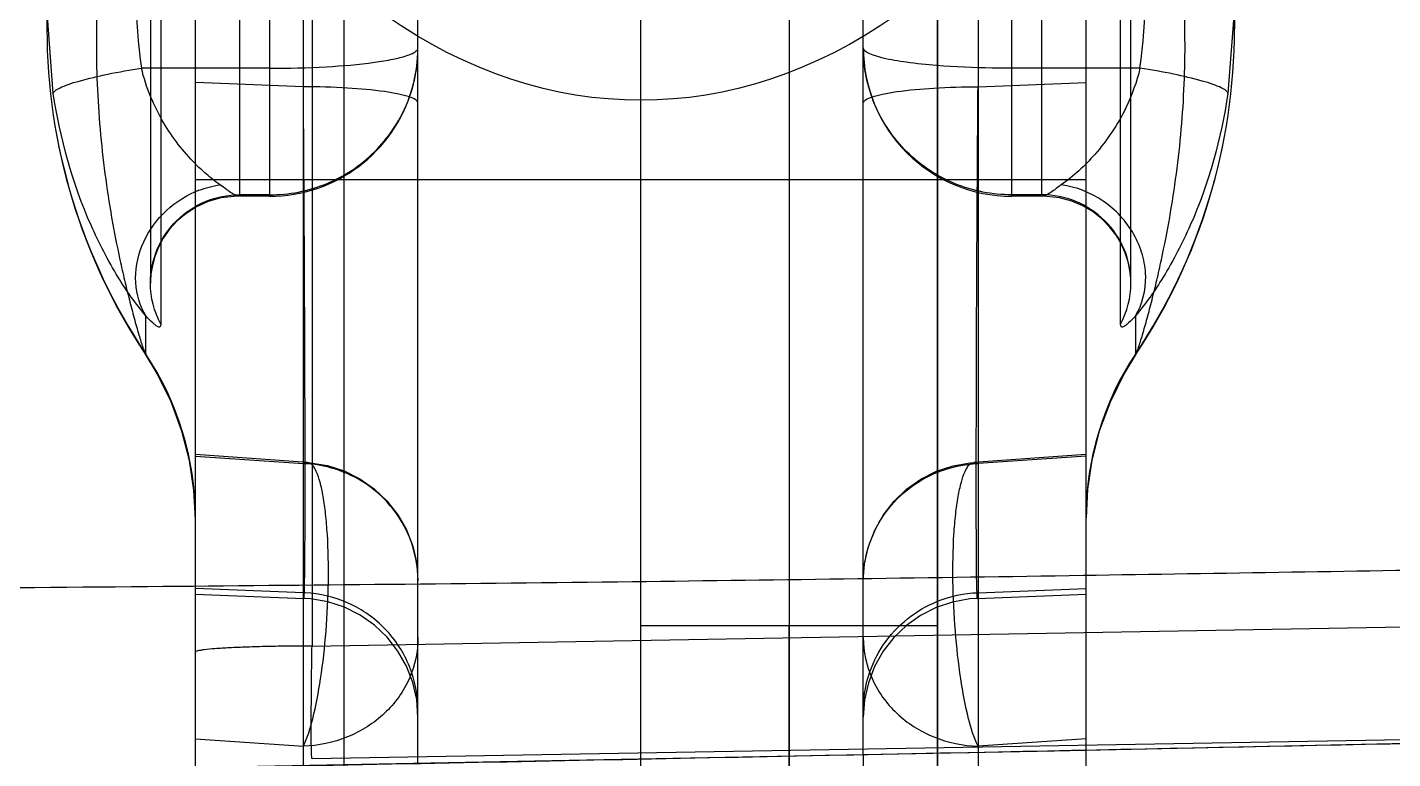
# Model space of a CAD drawing. Header units: millimetres. Extents: x 28656 to 29764, y -21384 to -20601.
# Drawn here: x 28895.568 to 28900.258, y -20854.682 to -20852.169 of the extents above; entities that cross this region are included whole.
import ezdxf

# ---------------------------------------------------------------- set-up
doc = ezdxf.new("R2010")
doc.units = ezdxf.units.MM
doc.header["$LTSCALE"] = 8
doc.layers.add('Cav-cor', color=30, linetype='Continuous')
doc.layers.add('dim', color=3, linetype='Continuous', lineweight=15)

# ---------------------------------------------------------------- blocks, each defined once
blk = doc.blocks.new('20160903.083130')
at = {"layer": 'Cav-cor', "color": 241}
for p, q in [((-0.4919, 19.723), (-0.4919, 24.5536)), ((-0.2369, 20.3292), (-0.2369, 23.4378)), ((-0.1094, 20.3161), (-0.1094, 23.0304)), ((-0.8744, 20.5544), (-0.8744, 22.7764)), ((-0.7816, 20.65), (-0.7816, 22.6751)), ((-0.6832, 20.652), (-0.6832, 22.6725)), ((-0.3007, 20.6596), (-0.3007, 22.6648)), ((-0.2022, 22.6627), (-0.2022, 20.6616)), ((-0.7742, 22.5634), (-0.7742, 20.7531)), ((-0.3644, 22.2499), (-0.3644, 20.7708)), ((-0.8107, 22.0998), (-0.8107, 21.1395)), ((-0.1732, 21.1395), (-0.1732, 22.0197)), ((-0.7469, 21.6635), (-0.7469, 20.3292)), ((-0.8364, 21.5156), (-0.8364, 21.1407)), ((-0.1474, 21.1407), (-0.1474, 21.5156)), ((-0.9129, 21.4398), (-0.9129, 21.0649)), ((-0.0709, 21.0649), (-0.0709, 21.4398)), ((-0.9041, 21.4044), (-0.9041, 21.0295)), ((-0.0798, 21.0295), (-0.0798, 21.4044)), ((-1.0019, 21.302), (-1.0019, 21.2831)), ((-0.9964, 21.2278), (-1.0019, 21.302)), ((0.0181, 21.302), (0.0125, 21.2278)), ((0.0181, 21.302), (0.0181, 21.2831)), ((-0.8107, 21.2494), (-0.9207, 21.2494)), ((-0.0631, 21.2494), (-0.1732, 21.2494)), ((-0.7816, 21.2336), (-0.8744, 21.2373)), ((-0.2022, 21.2336), (-0.1094, 21.2373)), ((-0.1094, 21.1535), (-0.8744, 21.1535)), ((-0.8107, 21.1395), (-0.8376, 21.1395)), ((-0.8364, 21.1407), (-0.8375, 21.1395)), ((-0.8107, 21.1407), (-0.8364, 21.1407)), ((-0.1474, 21.1407), (-0.1732, 21.1407)), ((-0.1463, 21.1395), (-0.1732, 21.1395)), ((-0.1463, 21.1395), (-0.1474, 21.1407)), ((-0.9169, 21.0039), (-0.9169, 21.0367)), ((-0.0669, 21.0367), (-0.0669, 21.0039)), ((-0.9172, 21.0036), (-0.9169, 21.0039)), ((-0.0669, 21.0039), (-0.0667, 21.0036)), ((-0.8744, 20.9162), (-0.7816, 20.9098)), ((-0.7781, 20.9108), (-0.8743, 20.9175)), ((-0.7782, 20.9108), (-0.7816, 20.9098)), ((-0.7781, 20.9108), (-0.7757, 20.9106)), ((-0.1096, 20.9175), (-0.2057, 20.9108)), ((-0.2057, 20.9108), (-0.2022, 20.9098)), ((-0.1094, 20.9162), (-0.2022, 20.9098)), ((-0.1094, 20.8622), (-0.1094, 20.8642)), ((-0.1094, 20.8632), (-0.1094, 20.8632)), ((-0.8746, 20.7977), (-0.7812, 20.794)), ((-0.7816, 20.7989), (-0.8744, 20.8026)), ((-0.2027, 20.794), (-0.1092, 20.7977)), ((-0.2022, 20.7989), (-0.1094, 20.8026)), ((-0.7742, 20.7531), (0.8149, 20.7808)), ((-0.4919, 20.7708), (-0.2369, 20.7708)), ((-0.3644, 20.7708), (-0.3644, 18.2492)), ((-0.3644, 20.6634), (-0.3644, 20.7708)), ((-0.7742, 20.6564), (0.8231, 20.6842)), ((0.4837, 20.6759), (-0.1364, 20.6629)), ((-0.1364, 20.6629), (-1.8833, 20.6288)), ((-0.8744, 20.6734), (-0.7816, 20.667)), ((-0.3644, 20.6583), (-0.3644, 20.6634)), ((-0.1094, 20.6734), (-0.2022, 20.667)), ((-0.7742, 20.6563), (-0.7742, 20.6564)), ((-0.3644, 19.7072), (-0.3644, 20.6583)), ((-0.3007, 20.6596), (-0.3007, 20.4237)), ((-0.2022, 20.6616), (-0.2022, 20.4553))]:
    blk.add_line(p, q, dxfattribs=at)
for points in [[(-0.8375, 21.1395), (-0.8411, 21.1394), (-0.8526, 21.138), (-0.8634, 21.1349), (-0.8733, 21.1305)], [(-0.0709, 21.065), (-0.071, 21.0688), (-0.0717, 21.0757), (-0.0732, 21.0831), (-0.0757, 21.0908), (-0.0791, 21.0985), (-0.0836, 21.1061), (-0.0892, 21.1133), (-0.0958, 21.1201), (-0.1034, 21.1261), (-0.1121, 21.1313), (-0.1217, 21.1353), (-0.1321, 21.1381), (-0.1431, 21.1394), (-0.1463, 21.1395)], [(-0.8733, 21.1305), (-0.8822, 21.1248), (-0.8899, 21.1183), (-0.8965, 21.1111), (-0.9019, 21.1035), (-0.9061, 21.0956), (-0.9092, 21.0878), (-0.9113, 21.0801), (-0.9125, 21.0729), (-0.9129, 21.0664), (-0.9129, 21.065)], [(-0.8744, 20.8622), (-0.8756, 20.887), (-0.8794, 20.9124), (-0.8859, 20.9378), (-0.8951, 20.9629), (-0.9072, 20.9872), (-0.9172, 21.0037)], [(-0.0666, 21.0037), (-0.0768, 20.9871), (-0.0888, 20.9627), (-0.098, 20.9378), (-0.1044, 20.9127), (-0.1081, 20.8878), (-0.1094, 20.8632)], [(-0.7757, 20.9106), (-0.7608, 20.9081), (-0.7465, 20.9035), (-0.733, 20.8968), (-0.7207, 20.8881), (-0.7098, 20.8778), (-0.7005, 20.8659), (-0.693, 20.8528), (-0.6876, 20.8388), (-0.6843, 20.8241), (-0.6832, 20.8091)], [(-0.2378, 20.9033), (-0.2236, 20.908), (-0.2088, 20.9106), (-0.2057, 20.9108)], [(-0.3007, 20.8091), (-0.2996, 20.824), (-0.2963, 20.8387), (-0.2909, 20.8527), (-0.2835, 20.8657), (-0.2743, 20.8775), (-0.2635, 20.8879), (-0.2512, 20.8965), (-0.2378, 20.9033)], [(-0.6832, 20.6921), (-0.6843, 20.7071), (-0.6876, 20.7217), (-0.693, 20.7357), (-0.7004, 20.7488), (-0.7096, 20.7606), (-0.7205, 20.771), (-0.7328, 20.7796), (-0.7462, 20.7864), (-0.7605, 20.7911), (-0.7753, 20.7936), (-0.7812, 20.794)], [(-0.2027, 20.794), (-0.2093, 20.7936), (-0.224, 20.7909), (-0.2381, 20.7862), (-0.2515, 20.7794), (-0.2637, 20.7707), (-0.2745, 20.7604), (-0.2836, 20.7486), (-0.291, 20.7355), (-0.2963, 20.7216), (-0.2996, 20.707), (-0.3007, 20.6921)]]:
    blk.add_lwpolyline(points, dxfattribs=at)
for centre, radius, start, end in [((-0.5003, 21.283), 0.5016, 146.1562, 179.9853), ((-0.4835, 21.283), 0.5016, 0.0147, 33.8438), ((-0.4977, 21.3126), 0.4277, 171.5106, 188.4894), ((-0.4862, 21.3126), 0.4277, 351.5106, 8.4894), ((-0.4981, 21.2832), 0.5038, 180.0147, 213.7061), ((-0.5003, 21.2832), 0.5016, 180.0147, 213.8438), ((-0.4835, 21.2832), 0.5016, 326.1562, 359.9853), ((-0.4857, 21.2832), 0.5038, 326.2938, 359.9853), ((-0.8113, 21.2671), 0.1281, 343.8768, 359.9605), ((-0.1732, 21.267), 0.1275, 180.0001, 270.0002), ((-0.8107, 21.267), 0.1275, 270.0002, 343.8371), ((-0.7474, 21.2934), 0.1789, 224.7653, 227.8468), ((-0.8414, 21.0659), 0.0842, 110.8511, 113.3599), ((-1.1253, 20.8642), 0.2508, 0.0185, 33.8428), ((0.1414, 20.8642), 0.2508, 146.1572, 179.9815), ((-0.7851, 20.8088), 0.101, 86.2552, 88.0175), ((-0.7851, 20.6982), 0.1008, 87.1649, 88.0187)]:
    blk.add_arc(centre, radius, start, end, dxfattribs=at)
at = {"layer": 'Cav-cor', "color": 241, "extrusion": (0, 0, -1)}
blk.add_ellipse((-0.4919, 21.9744), major_axis=(0, 0.7525), ratio=0.677726, start_param=2.698405, end_param=3.58478, dxfattribs=at)
at = {"layer": 'Cav-cor', "color": 241}
for points, knots in [([(-0.9145, 22.7466), (-0.9605, 22.6864), (-1.055, 22.562), (-1.2024, 22.3694), (-1.3594, 22.1643), (-1.526, 21.9467), (-1.7006, 21.7183), (-1.8813, 21.4818), (-2.0659, 21.239), (-2.1901, 21.0755), (-2.2529, 20.9933)], [0, 0, 0, 0, 0.102981, 0.212628, 0.329766, 0.454367, 0.585279, 0.72075, 0.859288, 1, 1, 1, 1]), ([(-0.9169, 21.5623), (-0.9169, 21.5615), (-0.9174, 21.5591), (-0.9182, 21.5547), (-0.9195, 21.5488), (-0.9218, 21.5389), (-0.9251, 21.5251), (-0.9291, 21.5075), (-0.9333, 21.4891), (-0.9387, 21.4638), (-0.9449, 21.4316), (-0.951, 21.3927), (-0.9556, 21.3535), (-0.9586, 21.3142), (-0.9597, 21.2749), (-0.959, 21.2359), (-0.9565, 21.1971), (-0.9523, 21.1589), (-0.9466, 21.1215), (-0.9406, 21.0911), (-0.9353, 21.0675), (-0.9312, 21.0508), (-0.9271, 21.0352), (-0.9238, 21.0232), (-0.9212, 21.0148), (-0.9196, 21.0098), (-0.9183, 21.0062), (-0.9176, 21.0043), (-0.9172, 21.0037)], [0, 0, 0, 0, 0.004476, 0.012645, 0.023683, 0.036697, 0.066352, 0.098598, 0.132147, 0.166362, 0.235681, 0.305378, 0.375057, 0.44456, 0.513809, 0.582735, 0.651239, 0.719148, 0.78613, 0.851511, 0.883187, 0.91374, 0.942569, 0.968483, 0.9797, 0.989149, 0.9962, 1, 1, 1, 1]), ([(-0.0666, 21.0037), (-0.0662, 21.0043), (-0.0655, 21.0062), (-0.0642, 21.0098), (-0.0626, 21.0148), (-0.0601, 21.0232), (-0.0567, 21.0352), (-0.0526, 21.0508), (-0.0485, 21.0676), (-0.0432, 21.0911), (-0.0373, 21.1215), (-0.0315, 21.1589), (-0.0273, 21.1971), (-0.0248, 21.2359), (-0.0241, 21.2749), (-0.0253, 21.3142), (-0.0282, 21.3535), (-0.0328, 21.3927), (-0.039, 21.4316), (-0.0452, 21.4638), (-0.0506, 21.4891), (-0.0547, 21.5076), (-0.0588, 21.5251), (-0.062, 21.5389), (-0.0643, 21.5488), (-0.0656, 21.5547), (-0.0665, 21.5591), (-0.0669, 21.5615), (-0.0669, 21.5623)], [0, 0, 0, 0, 0.003796, 0.01085, 0.020309, 0.031521, 0.05745, 0.086282, 0.116835, 0.148514, 0.213895, 0.280878, 0.348787, 0.417292, 0.486218, 0.555468, 0.624972, 0.694651, 0.764349, 0.833667, 0.867885, 0.901427, 0.933674, 0.963322, 0.976325, 0.987359, 0.995529, 1, 1, 1, 1]), ([(-0.8107, 21.1407), (-0.7941, 21.1407), (-0.7606, 21.1472), (-0.7183, 21.1753), (-0.6898, 21.2173), (-0.6832, 21.2505), (-0.6832, 21.267)], [0, 0, 0, 0, 0.251134, 0.501561, 0.751074, 1, 1, 1, 1]), ([(-0.8107, 21.2494), (-0.7944, 21.2494), (-0.7643, 21.2502), (-0.7289, 21.2531), (-0.7059, 21.2568), (-0.6953, 21.2593), (-0.6889, 21.2617), (-0.6854, 21.2635), (-0.6832, 21.2656), (-0.6832, 21.267)], [0, 0, 0, 0, 0.373262, 0.690798, 0.813757, 0.906771, 0.941313, 0.967824, 1, 1, 1, 1]), ([(-0.1732, 21.1407), (-0.1897, 21.1407), (-0.2232, 21.1472), (-0.2656, 21.1753), (-0.294, 21.2173), (-0.3007, 21.2505), (-0.3007, 21.267)], [0, 0, 0, 0, 0.251134, 0.501561, 0.751074, 1, 1, 1, 1]), ([(-0.2376, 21.2518), (-0.2463, 21.2525), (-0.2619, 21.2541), (-0.2796, 21.257), (-0.2906, 21.26), (-0.2963, 21.2622), (-0.3007, 21.2649), (-0.3007, 21.267)], [0, 0, 0, 0, 0.397144, 0.704916, 0.81938, 0.905867, 1, 1, 1, 1]), ([(-0.9964, 21.2278), (-0.9964, 21.2287), (-0.9943, 21.2308), (-0.99, 21.2331), (-0.9829, 21.2359), (-0.9693, 21.24), (-0.9483, 21.2449), (-0.9304, 21.248), (-0.9207, 21.2494)], [0, 0, 0, 0, 0.033754, 0.096829, 0.191541, 0.315173, 0.631583, 1, 1, 1, 1]), ([(-0.8744, 21.1674), (-0.8848, 21.1779), (-0.9045, 21.2031), (-0.9167, 21.233), (-0.9207, 21.2494)], [0, 0, 0, 0, 0.465254, 1, 1, 1, 1]), ([(-0.1732, 21.2494), (-0.1788, 21.2494), (-0.2003, 21.2496), (-0.2218, 21.2506), (-0.2376, 21.2518)], [0, 0, 0, 0, 0.260667, 1, 1, 1, 1]), ([(-0.0631, 21.2494), (-0.0659, 21.2378), (-0.0754, 21.2111), (-0.0986, 21.1767), (-0.1201, 21.1567), (-0.1307, 21.1492)], [0, 0, 0, 0, 0.291883, 0.683558, 1, 1, 1, 1]), ([(0.0125, 21.2278), (0.0125, 21.2287), (0.0105, 21.2308), (0.0061, 21.2331), (-0.0009, 21.2359), (-0.0145, 21.24), (-0.0355, 21.2449), (-0.0534, 21.248), (-0.0631, 21.2494)], [0, 0, 0, 0, 0.033754, 0.096829, 0.191541, 0.315173, 0.631583, 1, 1, 1, 1]), ([(-0.9169, 21.0367), (-0.9257, 21.0471), (-0.9432, 21.0722), (-0.9753, 21.1341), (-0.9905, 21.189), (-0.9964, 21.2278)], [0, 0, 0, 0, 0.195766, 0.436631, 1, 1, 1, 1]), ([(-0.7812, 20.794), (-0.781, 20.794), (-0.7811, 20.7951), (-0.7808, 20.7963), (-0.7808, 20.799), (-0.7806, 20.8025), (-0.7806, 20.8071), (-0.7805, 20.8126), (-0.7804, 20.8191), (-0.7803, 20.8298), (-0.7802, 20.8454), (-0.7802, 20.867), (-0.7801, 20.892), (-0.7801, 20.9203), (-0.7802, 20.9517), (-0.7803, 20.999), (-0.7806, 21.0637), (-0.781, 21.1465), (-0.7814, 21.204), (-0.7816, 21.2336)], [0, 0, 0, 0, 0.001186, 0.004666, 0.010453, 0.01854, 0.028915, 0.041554, 0.056436, 0.073531, 0.114216, 0.163289, 0.220357, 0.284959, 0.356578, 0.434635, 0.607502, 0.797997, 1, 1, 1, 1]), ([(-0.6832, 21.2196), (-0.6832, 21.2207), (-0.6858, 21.2232), (-0.6915, 21.2252), (-0.7006, 21.2276), (-0.7182, 21.2305), (-0.7456, 21.2329), (-0.769, 21.2335), (-0.7816, 21.2336)], [0, 0, 0, 0, 0.032334, 0.092899, 0.185381, 0.307536, 0.624511, 1, 1, 1, 1]), ([(-0.3007, 21.2196), (-0.3007, 21.2207), (-0.298, 21.2232), (-0.2923, 21.2252), (-0.2832, 21.2276), (-0.2656, 21.2305), (-0.2382, 21.2329), (-0.2149, 21.2335), (-0.2022, 21.2336)], [0, 0, 0, 0, 0.032334, 0.092899, 0.185381, 0.307536, 0.624511, 1, 1, 1, 1]), ([(-0.2027, 20.794), (-0.2029, 20.794), (-0.2027, 20.7951), (-0.203, 20.7963), (-0.203, 20.799), (-0.2032, 20.8025), (-0.2033, 20.8071), (-0.2034, 20.8126), (-0.2034, 20.8191), (-0.2035, 20.8298), (-0.2036, 20.8454), (-0.2037, 20.867), (-0.2037, 20.892), (-0.2037, 20.9203), (-0.2036, 20.9517), (-0.2035, 20.999), (-0.2033, 21.0637), (-0.2028, 21.1465), (-0.2024, 21.204), (-0.2022, 21.2336)], [0, 0, 0, 0, 0.001186, 0.004666, 0.010453, 0.01854, 0.028915, 0.041554, 0.056436, 0.073531, 0.114216, 0.163289, 0.220357, 0.284959, 0.356578, 0.434635, 0.607502, 0.797997, 1, 1, 1, 1]), ([(0.0125, 21.2278), (0.0067, 21.189), (-0.0085, 21.1341), (-0.0407, 21.0722), (-0.0582, 21.0471), (-0.0669, 21.0367)], [0, 0, 0, 0, 0.563329, 0.804209, 1, 1, 1, 1]), ([(-0.8532, 21.1492), (-0.8543, 21.15), (-0.8593, 21.1537), (-0.864, 21.1576), (-0.8675, 21.1608)], [0, 0, 0, 0, 0.231686, 1, 1, 1, 1]), ([(-0.8375, 21.1395), (-0.8382, 21.1395), (-0.8402, 21.1404), (-0.8434, 21.1423), (-0.8479, 21.1454), (-0.8513, 21.1479), (-0.8532, 21.1492)], [0, 0, 0, 0, 0.120985, 0.328679, 0.623724, 1, 1, 1, 1]), ([(-0.1307, 21.1492), (-0.1326, 21.1479), (-0.1359, 21.1454), (-0.1404, 21.1423), (-0.1437, 21.1404), (-0.1456, 21.1395), (-0.1463, 21.1395)], [0, 0, 0, 0, 0.37628, 0.671327, 0.87902, 1, 1, 1, 1]), ([(-0.0669, 21.0367), (-0.0609, 21.0467), (-0.0564, 21.0653), (-0.0603, 21.0894), (-0.0703, 21.1132), (-0.0929, 21.1377), (-0.118, 21.1476), (-0.1307, 21.1492)], [0, 0, 0, 0, 0.233483, 0.35707, 0.484583, 0.744301, 1, 1, 1, 1]), ([(-0.9169, 21.0367), (-0.922, 21.0452), (-0.9281, 21.0658), (-0.9222, 21.0978), (-0.9038, 21.1258), (-0.885, 21.1388), (-0.8748, 21.1432)], [0, 0, 0, 0, 0.233622, 0.480403, 0.738954, 1, 1, 1, 1]), ([(-0.913, 21.065), (-0.9129, 21.0748), (-0.9089, 21.0948), (-0.8919, 21.1199), (-0.8665, 21.1368), (-0.8464, 21.1407), (-0.8364, 21.1407)], [0, 0, 0, 0, 0.248847, 0.4984, 0.748905, 1, 1, 1, 1]), ([(-0.0709, 21.065), (-0.0709, 21.0748), (-0.0749, 21.0948), (-0.0919, 21.1199), (-0.1174, 21.1368), (-0.1374, 21.1407), (-0.1474, 21.1407)], [0, 0, 0, 0, 0.248847, 0.4984, 0.748905, 1, 1, 1, 1]), ([(-0.9041, 21.0295), (-0.9041, 21.0286), (-0.9043, 21.0264), (-0.9072, 21.0274), (-0.9089, 21.0289), (-0.9124, 21.0319), (-0.915, 21.0346), (-0.9169, 21.0367)], [0, 0, 0, 0, 0.134499, 0.259382, 0.376761, 0.537779, 1, 1, 1, 1]), ([(-0.0669, 21.0367), (-0.0689, 21.0346), (-0.0714, 21.0319), (-0.0749, 21.0289), (-0.0767, 21.0274), (-0.0795, 21.0264), (-0.0798, 21.0286), (-0.0798, 21.0295)], [0, 0, 0, 0, 0.46222, 0.623238, 0.740618, 0.865501, 1, 1, 1, 1]), ([(-0.7816, 20.667), (-0.778, 20.6745), (-0.7723, 20.6938), (-0.766, 20.7269), (-0.7617, 20.7664), (-0.7597, 20.8079), (-0.7603, 20.8415), (-0.7623, 20.8657), (-0.7643, 20.8807), (-0.7669, 20.8932), (-0.7701, 20.9031), (-0.7745, 20.9106), (-0.7781, 20.9108)], [0, 0, 0, 0, 0.09989, 0.239397, 0.404081, 0.576013, 0.736252, 0.806433, 0.867435, 0.917772, 0.956461, 1, 1, 1, 1]), ([(-0.6905, 20.8465), (-0.6975, 20.8638), (-0.7221, 20.8952), (-0.7597, 20.9084), (-0.7785, 20.9096)], [0, 0, 0, 0, 0.498643, 1, 1, 1, 1]), ([(-0.2022, 20.667), (-0.2059, 20.6745), (-0.2116, 20.6938), (-0.2178, 20.7269), (-0.2221, 20.7664), (-0.2241, 20.8079), (-0.2236, 20.8415), (-0.2216, 20.8657), (-0.2196, 20.8807), (-0.2169, 20.8932), (-0.2137, 20.9031), (-0.2093, 20.9106), (-0.2057, 20.9108)], [0, 0, 0, 0, 0.09989, 0.239397, 0.404081, 0.576013, 0.736252, 0.806433, 0.867435, 0.917772, 0.956461, 1, 1, 1, 1]), ([(-0.3007, 20.8088), (-0.3007, 20.8285), (-0.2884, 20.8688), (-0.2555, 20.895), (-0.2371, 20.9024)], [0, 0, 0, 0, 0.49882, 1, 1, 1, 1]), ([(1.0727, 20.8311), (0.9054, 20.8285), (0.6299, 20.8246), (0.235, 20.8192), (-0.1215, 20.8133), (-0.5087, 20.8078), (-0.9248, 20.8038), (-1.3681, 20.8003), (-1.6726, 20.7972), (-1.8289, 20.7954)], [0, 0, 0, 0, 0.173059, 0.284828, 0.408242, 0.541666, 0.685188, 0.838438, 1, 1, 1, 1]), ([(-0.7816, 20.7989), (-0.7816, 20.7982), (-0.7815, 20.797), (-0.7814, 20.7954), (-0.7812, 20.7946), (-0.7813, 20.7941), (-0.7812, 20.794)], [0, 0, 0, 0, 0.429711, 0.739526, 0.929193, 1, 1, 1, 1]), ([(-0.6832, 20.6979), (-0.6832, 20.7107), (-0.6882, 20.7364), (-0.7095, 20.7693), (-0.7416, 20.792), (-0.7673, 20.7982), (-0.7801, 20.7988)], [0, 0, 0, 0, 0.248911, 0.498447, 0.748849, 1, 1, 1, 1]), ([(-0.2022, 20.7989), (-0.2023, 20.7982), (-0.2023, 20.797), (-0.2024, 20.7954), (-0.2026, 20.7946), (-0.2026, 20.7941), (-0.2027, 20.794)], [0, 0, 0, 0, 0.429711, 0.739526, 0.929193, 1, 1, 1, 1]), ([(-0.3007, 20.6979), (-0.3007, 20.7176), (-0.2884, 20.7579), (-0.2555, 20.7841), (-0.2371, 20.7915)], [0, 0, 0, 0, 0.49882, 1, 1, 1, 1]), ([(-0.6832, 20.7603), (-0.6832, 20.7483), (-0.6884, 20.7239), (-0.7105, 20.6934), (-0.7431, 20.6727), (-0.7687, 20.6674), (-0.7816, 20.667)], [0, 0, 0, 0, 0.239913, 0.485754, 0.739882, 1, 1, 1, 1]), ([(-0.3007, 20.7603), (-0.3007, 20.7483), (-0.2954, 20.7239), (-0.2734, 20.6934), (-0.2408, 20.6727), (-0.2151, 20.6674), (-0.2022, 20.667)], [0, 0, 0, 0, 0.239913, 0.485754, 0.739882, 1, 1, 1, 1]), ([(-0.7742, 20.7531), (-0.7807, 20.7531), (-0.7936, 20.753), (-0.8122, 20.7527), (-0.8293, 20.7522), (-0.8443, 20.7516), (-0.8565, 20.7509), (-0.8649, 20.7501), (-0.8698, 20.7495), (-0.8722, 20.7489), (-0.8736, 20.7486), (-0.8744, 20.7481), (-0.8744, 20.7479)], [0, 0, 0, 0, 0.194687, 0.382192, 0.554385, 0.70502, 0.828601, 0.920733, 0.953812, 0.977916, 0.993051, 1, 1, 1, 1]), ([(-0.7742, 20.6564), (-0.7744, 20.6564), (-0.7743, 20.6573), (-0.7746, 20.6584), (-0.7746, 20.6609), (-0.7747, 20.6639), (-0.7748, 20.668), (-0.7749, 20.6749), (-0.7749, 20.6854), (-0.7748, 20.6998), (-0.7747, 20.7163), (-0.7745, 20.7343), (-0.7743, 20.7467), (-0.7742, 20.7531)], [0, 0, 0, 0, 0.005208, 0.019654, 0.043351, 0.076115, 0.117659, 0.167621, 0.290928, 0.441616, 0.614266, 0.802646, 1, 1, 1, 1]), ([(0.9765, 20.6871), (0.8137, 20.6831), (0.4266, 20.6745), (-0.2252, 20.661), (-1.0157, 20.6453), (-1.582, 20.6345), (-1.8835, 20.6288)], [0, 0, 0, 0, 0.170774, 0.406005, 0.683785, 1, 1, 1, 1])]:
    blk.add_open_spline(points, degree=3, knots=knots, dxfattribs=at)
for points in [[(-0.8714, 21.1446), (-0.8655, 21.1468), (-0.8594, 21.1484), (-0.8532, 21.1492)], [(-0.9041, 21.0295), (-0.9098, 21.0402), (-0.913, 21.0527), (-0.913, 21.0649)], [(-0.0798, 21.0295), (-0.074, 21.0402), (-0.0709, 21.0527), (-0.0709, 21.0649)], [(-0.2371, 20.9024), (-0.2261, 20.9068), (-0.2141, 20.9094), (-0.2022, 20.9098)], [(-0.6832, 20.8088), (-0.6832, 20.8216), (-0.6857, 20.8346), (-0.6905, 20.8465)], [(-0.2371, 20.7915), (-0.2261, 20.7959), (-0.2141, 20.7985), (-0.2022, 20.7989)]]:
    blk.add_open_spline(points, degree=3, dxfattribs=at)

msp = doc.modelspace()

# ---------------------------------------------------------------- linework, layer by layer
at = {"layer": 'Cav-cor', "color": 241}
msp.add_line((28898.6949, -20703.2659), (28898.6949, -20943.2659), dxfattribs=at)

# ---------------------------------------------------------------- block references
at = {"layer": 'dim', "xscale": 4, "yscale": 4, "zscale": 4}
msp.add_blockref('20160903.083130', (28899.6425, -20937.3073), dxfattribs=at)

doc.saveas('drawing.dxf')
